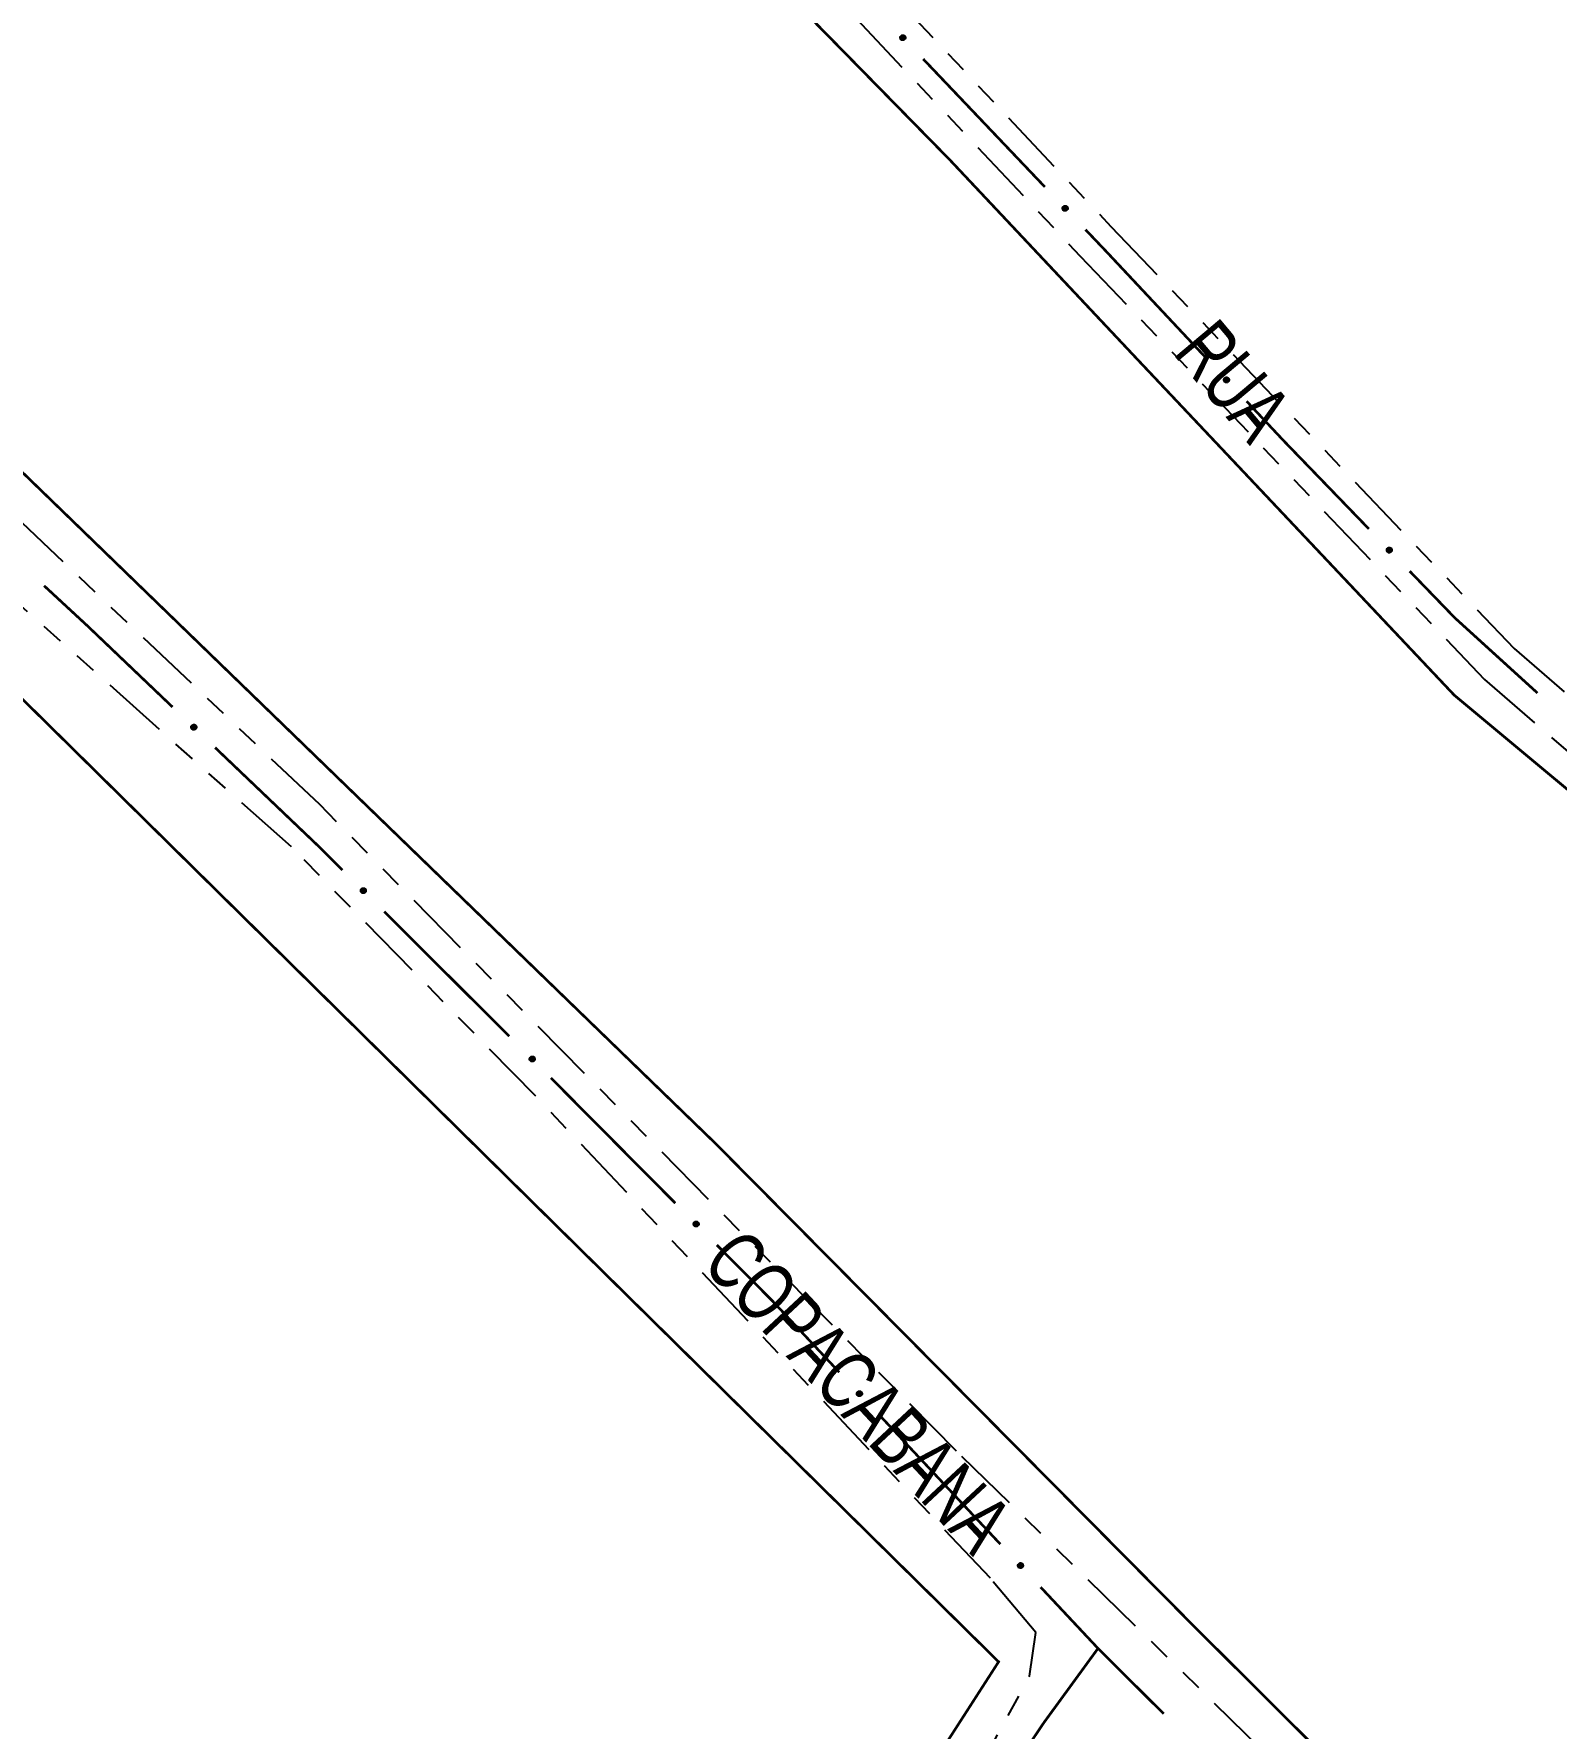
# Model space of a CAD drawing. Extents: x 205807 to 207855, y 4874692 to 4876446.
# Drawn here: x 207187.9 to 207291.3, y 4874827.5 to 4874942.5 of the extents above; entities that cross this region are included whole.
import ezdxf

# ---------------------------------------------------------------- set-up
doc = ezdxf.new("R2010")
doc.units = 0
doc.header["$LTSCALE"] = 1.5
doc.header["$MEASUREMENT"] = 0
doc.linetypes.add('TRACO_12', pattern=[2.5, 2, -0.5])
doc.linetypes.add('TRACO_25', pattern=[8, 3, -1, 1, -1, 1, -1])
for name, color, linetype in [('RU-QUADRA', 210, 'CONTINUOUS'), ('SV-EIXO-RUA-N-PAV', 6, 'CONTINUOUS'), ('SV-RUA-NAO-PAV', 7, 'CONTINUOUS'), ('SV-TXT-RUA-N-PAV', 7, 'CONTINUOUS')]:
    doc.layers.add(name, color=color, linetype=linetype)
doc.styles.add('ARIAL', font='ARIAL.SHX')

msp = doc.modelspace()

# ---------------------------------------------------------------- linework, layer by layer
at = {"layer": 'RU-QUADRA', "linetype": 'Continuous', "const_width": 0.18, "flags": 128}
msp.add_lwpolyline([(207300.924199, 4874883.855586), (207284.387207, 4874897.629852), (207262.985734, 4874920.303293), (207250.140639, 4874933.962417), (207203.669947, 4874981.326132), (207160.828799, 4874938.201269), (207234.177166, 4874867.192618), (207266.741489, 4874834.343779), (207282.968626, 4874818.189314), (207268.782816, 4874813.366138), (207259.420181, 4874823.012489), (207239.536955, 4874797.614282), (207225.809987, 4874779.637021), (207256.299303, 4874739.599925), (207280.312691, 4874745.463825), (207317.86572, 4874755.771748), (207281.266329, 4874796.05945), (207297.721869, 4874802.301206)], dxfattribs=at)
at = {"layer": 'RU-QUADRA', "linetype": 'TRACO_12', "const_width": 0.18, "flags": 128}
msp.add_lwpolyline([(207154.037446, 4874931.857735), (207112.467403, 4874889.171908), (207132.6596, 4874867.607603), (207217.083033, 4874783.570352), (207237.086197, 4874806.577697), (207253.431242, 4874831.966586), (207175.179117, 4874909.117821)], close=True, dxfattribs=at)
at = {"layer": 'SV-EIXO-RUA-N-PAV'}
for points in [[(207246.943291, 4874942.112424), (207246.894385, 4874942.11295), (207246.85246, 4874942.123401), (207246.820002, 4874942.142183), (207246.795648, 4874942.166259), (207246.773506, 4874942.193696), (207246.757285, 4874942.226283), (207246.747294, 4874942.26644), (207246.747476, 4874942.315502), (207246.761006, 4874942.357746), (207246.777716, 4874942.390553), (207246.801359, 4874942.417394), (207246.828373, 4874942.438457), (207246.86278, 4874942.454187), (207246.903574, 4874942.463915), (207246.952904, 4874942.462538), (207246.993935, 4874942.452009), (207247.024853, 4874942.433018), (207247.051687, 4874942.409079), (207247.073956, 4874942.380797), (207247.089694, 4874942.348717), (207247.099415, 4874942.307626), (207247.09741, 4874942.258956), (207247.087377, 4874942.217912), (207247.068825, 4874942.186735), (207247.044661, 4874942.160848), (207247.017412, 4874942.138305), (207246.985334, 4874942.120636), (207246.943291, 4874942.112424)], [(207257.971741, 4874930.520476), (207257.922836, 4874930.521001), (207257.880911, 4874930.531453), (207257.848453, 4874930.550234), (207257.824098, 4874930.57431), (207257.801956, 4874930.601747), (207257.785736, 4874930.634335), (207257.775744, 4874930.674491), (207257.775927, 4874930.723554), (207257.789456, 4874930.765798), (207257.806167, 4874930.798604), (207257.82981, 4874930.825445), (207257.856824, 4874930.846509), (207257.891231, 4874930.862238), (207257.932024, 4874930.871966), (207257.981354, 4874930.870589), (207258.022386, 4874930.86006), (207258.053304, 4874930.841069), (207258.080137, 4874930.81713), (207258.102407, 4874930.788848), (207258.118145, 4874930.756768), (207258.127866, 4874930.715678), (207258.125861, 4874930.667007), (207258.115827, 4874930.625963), (207258.097276, 4874930.594787), (207258.073112, 4874930.568899), (207258.045863, 4874930.546356), (207258.013784, 4874930.528687), (207257.971741, 4874930.520476)], [(207268.935144, 4874918.868205), (207268.886243, 4874918.86909), (207268.844396, 4874918.879849), (207268.812077, 4874918.898868), (207268.7879, 4874918.923122), (207268.76596, 4874918.950721), (207268.749979, 4874918.983427), (207268.740282, 4874919.023655), (207268.740825, 4874919.072715), (207268.754664, 4874919.114859), (207268.771616, 4874919.147542), (207268.795455, 4874919.174209), (207268.822623, 4874919.195073), (207268.857144, 4874919.21055), (207268.898008, 4874919.219978), (207268.947326, 4874919.218239), (207268.988279, 4874919.207409), (207269.019057, 4874919.188192), (207269.045715, 4874919.164056), (207269.067776, 4874919.135611), (207269.083278, 4874919.103416), (207269.092697, 4874919.062256), (207269.090335, 4874919.013601), (207269.08, 4874918.972632), (207269.06122, 4874918.941593), (207269.036867, 4874918.915883), (207269.009453, 4874918.893541), (207268.977246, 4874918.876108), (207268.935144, 4874918.868205)], [(207279.995449, 4874907.304901), (207279.94654, 4874907.305037), (207279.904534, 4874907.315155), (207279.871927, 4874907.333678), (207279.847382, 4874907.357559), (207279.825022, 4874907.384819), (207279.808543, 4874907.417276), (207279.798232, 4874907.457352), (207279.798024, 4874907.506414), (207279.811217, 4874907.548765), (207279.827666, 4874907.581703), (207279.851094, 4874907.608732), (207279.87794, 4874907.630009), (207279.912221, 4874907.646012), (207279.952935, 4874907.656065), (207280.002275, 4874907.65508), (207280.043389, 4874907.644878), (207280.074457, 4874907.626134), (207280.10148, 4874907.602409), (207280.123974, 4874907.574305), (207280.139967, 4874907.542351), (207280.150014, 4874907.501339), (207280.148397, 4874907.452654), (207280.13869, 4874907.411532), (207280.120387, 4874907.380209), (207280.096431, 4874907.35413), (207280.069362, 4874907.331371), (207280.037425, 4874907.313447), (207279.995449, 4874907.304901)], [(207198.720411, 4874895.624303), (207198.769284, 4874895.626164), (207198.811668, 4874895.617769), (207198.845004, 4874895.600593), (207198.870504, 4874895.577733), (207198.893958, 4874895.551409), (207198.911748, 4874895.519651), (207198.923687, 4874895.48003), (207198.925897, 4874895.431017), (207198.914444, 4874895.388163), (207198.899353, 4874895.354581), (207198.877048, 4874895.326618), (207198.851093, 4874895.304263), (207198.817494, 4874895.286874), (207198.777224, 4874895.275167), (207198.727886, 4874895.274137), (207198.686389, 4874895.282652), (207198.654582, 4874895.300112), (207198.626613, 4874895.322715), (207198.60299, 4874895.349877), (207198.585706, 4874895.381151), (207198.573993, 4874895.421719), (207198.573621, 4874895.470429), (207198.581641, 4874895.511913), (207198.598651, 4874895.543958), (207198.621523, 4874895.570993), (207198.64764, 4874895.594838), (207198.678819, 4874895.61405), (207198.720411, 4874895.624303)], [(207210.241229, 4874884.519121), (207210.290132, 4874884.519903), (207210.332321, 4874884.510576), (207210.365269, 4874884.492669), (207210.390259, 4874884.469253), (207210.413127, 4874884.442418), (207210.430213, 4874884.410276), (207210.441274, 4874884.370401), (207210.442404, 4874884.321351), (207210.430009, 4874884.27876), (207210.414181, 4874884.245519), (207210.391264, 4874884.218055), (207210.364823, 4874884.196277), (207210.330849, 4874884.179633), (207210.29033, 4874884.168818), (207210.240981, 4874884.168876), (207210.199683, 4874884.178303), (207210.168268, 4874884.196461), (207210.140804, 4874884.219674), (207210.117786, 4874884.247351), (207210.101196, 4874884.278999), (207210.09038, 4874884.319814), (207210.091083, 4874884.368521), (207210.100015, 4874884.409818), (207210.117727, 4874884.44148), (207210.14119, 4874884.468004), (207210.167826, 4874884.491267), (207210.199421, 4874884.509788), (207210.241229, 4874884.519121)], [(207221.720037, 4874873.083383), (207221.768943, 4874873.083918), (207221.811084, 4874873.074378), (207221.843942, 4874873.056305), (207221.868813, 4874873.032763), (207221.891545, 4874873.005813), (207221.908469, 4874872.973585), (207221.919329, 4874872.933655), (207221.92021, 4874872.8846), (207221.9076, 4874872.842072), (207221.891605, 4874872.808911), (207221.86855, 4874872.781563), (207221.841999, 4874872.759919), (207221.807941, 4874872.743447), (207221.767368, 4874872.732836), (207221.71802, 4874872.733143), (207221.67677, 4874872.742779), (207221.645447, 4874872.761095), (207221.618101, 4874872.784447), (207221.595223, 4874872.812239), (207221.578793, 4874872.843971), (207221.568183, 4874872.884841), (207221.569132, 4874872.933543), (207221.578273, 4874872.974795), (207221.596144, 4874873.006367), (207221.619741, 4874873.032772), (207221.646494, 4874873.0559), (207221.678182, 4874873.074261), (207221.720037, 4874873.083383)], [(207232.85458, 4874861.877004), (207232.903485, 4874861.87754), (207232.945627, 4874861.868), (207232.978484, 4874861.849926), (207233.003356, 4874861.826385), (207233.026087, 4874861.799434), (207233.043011, 4874861.767206), (207233.053871, 4874861.727276), (207233.054753, 4874861.678221), (207233.042143, 4874861.635694), (207233.026147, 4874861.602532), (207233.003092, 4874861.575184), (207232.976541, 4874861.55354), (207232.942484, 4874861.537068), (207232.901911, 4874861.526457), (207232.852563, 4874861.526765), (207232.811312, 4874861.536401), (207232.77999, 4874861.554717), (207232.752643, 4874861.578069), (207232.729765, 4874861.605861), (207232.713335, 4874861.637592), (207232.702726, 4874861.678462), (207232.703674, 4874861.727165), (207232.712815, 4874861.768416), (207232.730687, 4874861.799988), (207232.754283, 4874861.826393), (207232.781037, 4874861.849522), (207232.812725, 4874861.867883), (207232.85458, 4874861.877004)], [(207243.957099, 4874850.353875), (207244.006, 4874850.352983), (207244.047845, 4874850.342218), (207244.080161, 4874850.323193), (207244.104335, 4874850.298936), (207244.126271, 4874850.271334), (207244.142247, 4874850.238626), (207244.151937, 4874850.198396), (207244.151387, 4874850.149336), (207244.137542, 4874850.107195), (207244.120586, 4874850.074514), (207244.096743, 4874850.04785), (207244.069572, 4874850.02699), (207244.035048, 4874850.011519), (207243.994182, 4874850.002096), (207243.944864, 4874850.003843), (207243.903913, 4874850.014679), (207243.873138, 4874850.033901), (207243.846484, 4874850.058041), (207243.824427, 4874850.086489), (207243.80893, 4874850.118686), (207243.799517, 4874850.159848), (207243.801886, 4874850.208502), (207243.812227, 4874850.24947), (207243.831012, 4874850.280506), (207243.855369, 4874850.306212), (207243.882786, 4874850.32855), (207243.914996, 4874850.345978), (207243.957099, 4874850.353875)], [(207254.898416, 4874838.679647), (207254.947316, 4874838.678756), (207254.989161, 4874838.66799), (207255.021478, 4874838.648966), (207255.045651, 4874838.624708), (207255.067587, 4874838.597106), (207255.083563, 4874838.564398), (207255.093254, 4874838.524168), (207255.092704, 4874838.475108), (207255.078858, 4874838.432967), (207255.061902, 4874838.400286), (207255.038059, 4874838.373623), (207255.010888, 4874838.352763), (207254.976364, 4874838.337291), (207254.935499, 4874838.327869), (207254.886181, 4874838.329616), (207254.845229, 4874838.340451), (207254.814454, 4874838.359673), (207254.787801, 4874838.383813), (207254.765744, 4874838.412261), (207254.750246, 4874838.444458), (207254.740834, 4874838.48562), (207254.743203, 4874838.534274), (207254.753544, 4874838.575242), (207254.772328, 4874838.606279), (207254.796685, 4874838.631984), (207254.824102, 4874838.654322), (207254.856313, 4874838.671751), (207254.898416, 4874838.679647)]]:
    msp.add_lwpolyline(points, close=True, dxfattribs=at)
for points in [[(207247.017412, 4874942.138305), (207246.761006, 4874942.357746)], [(207247.027633, 4874942.151565), (207246.771498, 4874942.369316)], [(207247.044661, 4874942.160848), (207246.777716, 4874942.390553)], [(207247.055265, 4874942.175971), (207246.792643, 4874942.404501)], [(207247.068825, 4874942.186735), (207246.801359, 4874942.417394)], [(207247.076266, 4874942.205368), (207246.81731, 4874942.426085)], [(207247.087377, 4874942.217912), (207246.828373, 4874942.438457)], [(207247.091623, 4874942.240697), (207246.849597, 4874942.443619)], [(207247.09741, 4874942.258956), (207246.86278, 4874942.454187)], [(207247.094658, 4874942.285018), (207246.885646, 4874942.457198)], [(207247.099415, 4874942.307626), (207246.903574, 4874942.463915)], [(207247.089035, 4874942.330521), (207246.933922, 4874942.457926)], [(207247.089694, 4874942.348717), (207246.952904, 4874942.462538)], [(207247.078373, 4874942.367463), (207246.978196, 4874942.452962)], [(207247.073956, 4874942.380797), (207246.993935, 4874942.452009)], [(207246.943291, 4874942.112424), (207246.747294, 4874942.26644)], [(207246.985334, 4874942.120636), (207246.747476, 4874942.315502)], [(207246.965035, 4874942.118379), (207246.751177, 4874942.289714)], [(207246.998215, 4874942.132995), (207246.757081, 4874942.332999)], [(207246.894385, 4874942.11295), (207246.757285, 4874942.226283)], [(207246.916663, 4874942.113793), (207246.757692, 4874942.241294)], [(207246.87046, 4874942.118805), (207246.772212, 4874942.204256)], [(207246.85246, 4874942.123401), (207246.773506, 4874942.193696)], [(207258.104716, 4874930.613419), (207257.84576, 4874930.834136)], [(207258.115827, 4874930.625963), (207257.856824, 4874930.846509)], [(207258.120074, 4874930.648748), (207257.878047, 4874930.85167)], [(207258.125861, 4874930.667007), (207257.891231, 4874930.862238)], [(207258.123108, 4874930.69307), (207257.914097, 4874930.865249)], [(207258.127866, 4874930.715678), (207257.932024, 4874930.871966)], [(207258.117486, 4874930.738572), (207257.962373, 4874930.865977)], [(207258.118145, 4874930.756768), (207257.981354, 4874930.870589)], [(207258.106824, 4874930.775514), (207258.006647, 4874930.861014)], [(207258.102407, 4874930.788848), (207258.022386, 4874930.86006)], [(207257.971741, 4874930.520476), (207257.775744, 4874930.674491)], [(207258.013784, 4874930.528687), (207257.775927, 4874930.723554)], [(207257.993486, 4874930.52643), (207257.779628, 4874930.697766)], [(207258.026666, 4874930.541046), (207257.785532, 4874930.741051)], [(207257.922836, 4874930.521001), (207257.785736, 4874930.634335)], [(207257.945114, 4874930.521844), (207257.786143, 4874930.649345)], [(207258.045863, 4874930.546356), (207257.789456, 4874930.765798)], [(207258.056083, 4874930.559617), (207257.799949, 4874930.777368)], [(207257.898911, 4874930.526856), (207257.800663, 4874930.612307)], [(207257.880911, 4874930.531453), (207257.801956, 4874930.601747)], [(207258.073112, 4874930.568899), (207257.806167, 4874930.798604)], [(207258.083716, 4874930.584022), (207257.821094, 4874930.812552)], [(207258.097276, 4874930.594787), (207257.82981, 4874930.825445)], [(207268.935144, 4874918.868205), (207268.740282, 4874919.023655)], [(207268.977246, 4874918.876108), (207268.740825, 4874919.072715)], [(207268.956932, 4874918.874), (207268.744337, 4874919.046901)], [(207268.886243, 4874918.86909), (207268.749979, 4874918.983427)], [(207268.908527, 4874918.869769), (207268.750496, 4874918.998434)], [(207268.990218, 4874918.888372), (207268.750558, 4874919.090142)], [(207269.009453, 4874918.893541), (207268.754664, 4874919.114859)], [(207268.862362, 4874918.87512), (207268.764744, 4874918.96129)], [(207269.019771, 4874918.906726), (207268.765241, 4874919.126352)], [(207268.844396, 4874918.879849), (207268.76596, 4874918.950721)], [(207269.036867, 4874918.915883), (207268.771616, 4874919.147542)], [(207269.047582, 4874918.930929), (207268.786644, 4874919.16138)], [(207269.06122, 4874918.941593), (207268.795455, 4874919.174209)], [(207269.068797, 4874918.96017), (207268.811469, 4874919.182782)], [(207269.08, 4874918.972632), (207268.822623, 4874919.195073)], [(207269.084414, 4874918.995385), (207268.843884, 4874919.200079)], [(207269.090335, 4874919.013601), (207268.857144, 4874919.21055)], [(207269.087774, 4874919.039684), (207268.880032, 4874919.213393)], [(207269.092697, 4874919.062256), (207268.898008, 4874919.219978)], [(207269.082485, 4874919.085226), (207268.928312, 4874919.213766)], [(207269.083278, 4874919.103416), (207268.947326, 4874919.218239)], [(207269.072095, 4874919.122245), (207268.972548, 4874919.208478)], [(207269.067776, 4874919.135611), (207268.988279, 4874919.207409)], [(207280.037425, 4874907.313447), (207279.798024, 4874907.506414)], [(207279.995449, 4874907.304901), (207279.798232, 4874907.457352)], [(207280.017145, 4874907.311029), (207279.80193, 4874907.480657)], [(207280.050207, 4874907.325908), (207279.807489, 4874907.523987)], [(207279.94654, 4874907.305037), (207279.808543, 4874907.417276)], [(207279.968811, 4874907.306058), (207279.80883, 4874907.432289)], [(207280.069362, 4874907.331371), (207279.811217, 4874907.548765)], [(207280.079476, 4874907.344712), (207279.821617, 4874907.560418)], [(207279.92257, 4874907.310702), (207279.823644, 4874907.395368)], [(207279.904534, 4874907.315155), (207279.825022, 4874907.384819)], [(207280.096431, 4874907.35413), (207279.827666, 4874907.581703)], [(207280.106914, 4874907.369337), (207279.842481, 4874907.595769)], [(207280.120387, 4874907.380209), (207279.851094, 4874907.608732)], [(207280.12768, 4874907.3989), (207279.866975, 4874907.617549)], [(207280.13869, 4874907.411532), (207279.87794, 4874907.630009)], [(207280.142756, 4874907.43435), (207279.899122, 4874907.635339)], [(207280.148397, 4874907.452654), (207279.912221, 4874907.646012)], [(207280.145437, 4874907.478694), (207279.935062, 4874907.649205)], [(207280.150014, 4874907.501339), (207279.952935, 4874907.656065)], [(207280.139453, 4874907.524151), (207279.983331, 4874907.650317)], [(207280.139967, 4874907.542351), (207280.002275, 4874907.65508)], [(207280.128497, 4874907.561007), (207280.027643, 4874907.645706)], [(207280.123974, 4874907.574305), (207280.043389, 4874907.644878)], [(207198.573621, 4874895.470429), (207198.817494, 4874895.286874)], [(207198.573993, 4874895.421719), (207198.777224, 4874895.275167)], [(207198.577642, 4874895.444532), (207198.794803, 4874895.282751)], [(207198.578511, 4874895.488949), (207198.830147, 4874895.298072)], [(207198.581641, 4874895.511913), (207198.851093, 4874895.304263)], [(207198.585477, 4874895.399357), (207198.746619, 4874895.279669)], [(207198.585706, 4874895.381151), (207198.727886, 4874895.274137)], [(207198.592127, 4874895.524984), (207198.86154, 4874895.31716)], [(207198.597928, 4874895.362979), (207198.702156, 4874895.282468)], [(207198.598651, 4874895.543958), (207198.877048, 4874895.326618)], [(207198.60299, 4874895.349877), (207198.686389, 4874895.282652)], [(207198.611669, 4874895.55537), (207198.885125, 4874895.339922)], [(207198.621523, 4874895.570993), (207198.899353, 4874895.354581)], [(207198.638079, 4874895.581095), (207198.904529, 4874895.376095)], [(207198.64764, 4874895.594838), (207198.914444, 4874895.388163)], [(207198.666555, 4874895.601078), (207198.917157, 4874895.413072)], [(207198.678819, 4874895.61405), (207198.925897, 4874895.431017)], [(207198.698983, 4874895.617295), (207198.920943, 4874895.456594)], [(207198.720411, 4874895.624303), (207198.923687, 4874895.48003)], [(207198.747074, 4874895.624235), (207198.912074, 4874895.504639)], [(207198.769284, 4874895.626164), (207198.911748, 4874895.519651)], [(207198.793466, 4874895.621482), (207198.895765, 4874895.540924)], [(207198.811668, 4874895.617769), (207198.893958, 4874895.551409)], [(207210.09038, 4874884.319814), (207210.29033, 4874884.168818)], [(207210.091083, 4874884.368521), (207210.330849, 4874884.179633)], [(207210.094531, 4874884.342541), (207210.308072, 4874884.176011)], [(207210.096379, 4874884.386928), (207210.343745, 4874884.19055)], [(207210.100015, 4874884.409818), (207210.364823, 4874884.196277)], [(207210.101196, 4874884.278999), (207210.240981, 4874884.168876)], [(207210.101368, 4874884.297205), (207210.259832, 4874884.173993)], [(207210.110787, 4874884.422655), (207210.375552, 4874884.208941)], [(207210.113014, 4874884.260562), (207210.215442, 4874884.177771)], [(207210.117727, 4874884.44148), (207210.391264, 4874884.218055)], [(207210.117786, 4874884.247351), (207210.199683, 4874884.178303)], [(207210.130994, 4874884.452603), (207210.399633, 4874884.231177)], [(207210.14119, 4874884.468004), (207210.414181, 4874884.245519)], [(207210.157964, 4874884.477739), (207210.419829, 4874884.266914)], [(207210.167826, 4874884.491267), (207210.430009, 4874884.27876)], [(207210.186875, 4874884.497089), (207210.43327, 4874884.303603)], [(207210.199421, 4874884.509788), (207210.442404, 4874884.321351)], [(207210.219652, 4874884.512587), (207210.438015, 4874884.347031)], [(207210.241229, 4874884.519121), (207210.441274, 4874884.370401)], [(207210.267884, 4874884.518465), (207210.430207, 4874884.39526)], [(207210.290132, 4874884.519903), (207210.430213, 4874884.410276)], [(207210.314204, 4874884.51469), (207210.414702, 4874884.431896)], [(207210.332321, 4874884.510576), (207210.413127, 4874884.442418)], [(207221.568183, 4874872.884841), (207221.767368, 4874872.732836)], [(207221.569132, 4874872.933543), (207221.807941, 4874872.743447)], [(207221.572449, 4874872.907546), (207221.785146, 4874872.73994)], [(207221.574522, 4874872.951924), (207221.820892, 4874872.754298)], [(207221.578273, 4874872.974795), (207221.841999, 4874872.759919)], [(207221.578793, 4874872.843971), (207221.71802, 4874872.733143)], [(207221.579057, 4874872.862176), (207221.736897, 4874872.738166)], [(207221.589109, 4874872.987577), (207221.852792, 4874872.772528)], [(207221.590518, 4874872.825474), (207221.692526, 4874872.742168)], [(207221.595223, 4874872.812239), (207221.67677, 4874872.742779)], [(207221.596144, 4874873.006367), (207221.86855, 4874872.781563)], [(207221.609467, 4874873.017422), (207221.876984, 4874872.794642)], [(207221.619741, 4874873.032772), (207221.891605, 4874872.808911)], [(207221.636564, 4874873.042422), (207221.897361, 4874872.830277)], [(207221.646494, 4874873.0559), (207221.9076, 4874872.842072)], [(207221.665572, 4874873.061626), (207221.910987, 4874872.866898)], [(207221.678182, 4874873.074261), (207221.92021, 4874872.8846)], [(207221.698427, 4874873.076958), (207221.915951, 4874872.910301)], [(207221.720037, 4874873.083383), (207221.919329, 4874872.933655)], [(207221.746688, 4874873.082592), (207221.908387, 4874872.958569)], [(207221.768943, 4874873.083918), (207221.908469, 4874872.973585)], [(207221.792989, 4874873.078584), (207221.893067, 4874872.995283)], [(207221.811084, 4874873.074378), (207221.891545, 4874873.005813)], [(207232.730687, 4874861.799988), (207233.003092, 4874861.575184)], [(207232.74401, 4874861.811044), (207233.011527, 4874861.588264)], [(207232.754283, 4874861.826393), (207233.026147, 4874861.602532)], [(207232.771106, 4874861.836043), (207233.031904, 4874861.623898)], [(207232.781037, 4874861.849522), (207233.042143, 4874861.635694)], [(207232.800114, 4874861.855247), (207233.045529, 4874861.66052)], [(207232.812725, 4874861.867883), (207233.054753, 4874861.678221)], [(207232.832969, 4874861.870579), (207233.050493, 4874861.703923)], [(207232.85458, 4874861.877004), (207233.053871, 4874861.727276)], [(207232.881231, 4874861.876213), (207233.04293, 4874861.75219)], [(207232.903485, 4874861.87754), (207233.043011, 4874861.767206)], [(207232.927531, 4874861.872205), (207233.02761, 4874861.788905)], [(207232.945627, 4874861.868), (207233.026087, 4874861.799434)], [(207232.702726, 4874861.678462), (207232.901911, 4874861.526457)], [(207232.703674, 4874861.727165), (207232.942484, 4874861.537068)], [(207232.706992, 4874861.701168), (207232.919688, 4874861.533562)], [(207232.709064, 4874861.745545), (207232.955435, 4874861.54792)], [(207232.712815, 4874861.768416), (207232.976541, 4874861.55354)], [(207232.713335, 4874861.637592), (207232.852563, 4874861.526765)], [(207232.7136, 4874861.655798), (207232.871439, 4874861.531787)], [(207232.723652, 4874861.781198), (207232.987334, 4874861.56615)], [(207232.72506, 4874861.619096), (207232.827068, 4874861.535789)], [(207232.729765, 4874861.605861), (207232.811312, 4874861.536401)], [(207243.831012, 4874850.280506), (207244.096743, 4874850.04785)], [(207243.844652, 4874850.291168), (207244.105555, 4874850.060678)], [(207243.855369, 4874850.306212), (207244.120586, 4874850.074514)], [(207243.872467, 4874850.315367), (207244.126963, 4874850.095703)], [(207243.882786, 4874850.32855), (207244.137542, 4874850.107195)], [(207243.902022, 4874850.333716), (207244.141652, 4874850.131911)], [(207243.914996, 4874850.345978), (207244.151387, 4874850.149336)], [(207243.93531, 4874850.348083), (207244.14788, 4874850.175151)], [(207243.957099, 4874850.353875), (207244.151937, 4874850.198396)], [(207243.983716, 4874850.352307), (207244.141727, 4874850.223619)], [(207244.006, 4874850.352983), (207244.142247, 4874850.238626)], [(207244.02988, 4874850.346949), (207244.127485, 4874850.260764)], [(207244.047845, 4874850.342218), (207244.126271, 4874850.271334)], [(207243.799517, 4874850.159848), (207243.994182, 4874850.002096)], [(207243.801886, 4874850.208502), (207244.035048, 4874850.011519)], [(207243.804444, 4874850.182419), (207244.01216, 4874850.008679)], [(207243.80781, 4874850.226717), (207244.04831, 4874850.021988)], [(207243.80893, 4874850.118686), (207243.944864, 4874850.003843)], [(207243.809725, 4874850.136876), (207243.963879, 4874850.008313)], [(207243.812227, 4874850.24947), (207244.069572, 4874850.02699)], [(207243.82011, 4874850.099855), (207243.919644, 4874850.013608)], [(207243.823432, 4874850.26193), (207244.080727, 4874850.039279)], [(207243.824427, 4874850.086489), (207243.903913, 4874850.014679)], [(207254.740834, 4874838.48562), (207254.935499, 4874838.327869)], [(207254.743203, 4874838.534274), (207254.976364, 4874838.337291)], [(207254.74576, 4874838.508192), (207254.953476, 4874838.334451)], [(207254.749127, 4874838.55249), (207254.989626, 4874838.34776)], [(207254.750246, 4874838.444458), (207254.886181, 4874838.329616)], [(207254.751042, 4874838.462648), (207254.905196, 4874838.334085)], [(207254.753544, 4874838.575242), (207255.010888, 4874838.352763)], [(207254.761427, 4874838.425628), (207254.860961, 4874838.33938)], [(207254.764748, 4874838.587702), (207255.022044, 4874838.365052)], [(207254.765744, 4874838.412261), (207254.845229, 4874838.340451)], [(207254.772328, 4874838.606279), (207255.038059, 4874838.373623)], [(207254.785969, 4874838.616941), (207255.046872, 4874838.386451)], [(207254.796685, 4874838.631984), (207255.061902, 4874838.400286)], [(207254.813783, 4874838.641139), (207255.068279, 4874838.421475)], [(207254.824102, 4874838.654322), (207255.078858, 4874838.432967)], [(207254.843339, 4874838.659489), (207255.082968, 4874838.457683)], [(207254.856313, 4874838.671751), (207255.092704, 4874838.475108)], [(207254.876627, 4874838.673856), (207255.089196, 4874838.500923)], [(207254.898416, 4874838.679647), (207255.093254, 4874838.524168)], [(207254.925032, 4874838.678079), (207255.083044, 4874838.549391)], [(207254.947316, 4874838.678756), (207255.083563, 4874838.564398)], [(207254.971196, 4874838.672722), (207255.068802, 4874838.586537)], [(207254.989161, 4874838.66799), (207255.067587, 4874838.597106)]]:
    msp.add_lwpolyline(points, dxfattribs=at)
at = {"layer": 'SV-EIXO-RUA-N-PAV', "const_width": 0.18}
for points in [[(207256.573902, 4874932.149441), (207248.302564, 4874940.843403)], [(207260.750629, 4874927.759305), (207259.331015, 4874929.251454)], [(207261.39383, 4874927.073224), (207260.750629, 4874927.759305)], [(207267.5493, 4874920.507389), (207261.39383, 4874927.073224)], [(207272.793476, 4874914.913601), (207270.285065, 4874917.58924)], [(207273.024513, 4874914.674598), (207272.793476, 4874914.913601)], [(207278.58469, 4874908.922691), (207273.024513, 4874914.674598)], [(207284.434896, 4874902.870754), (207281.364778, 4874906.046738)], [(207188.574714, 4874905.06246), (207190.776825, 4874903.025132)], [(207190.776825, 4874903.025132), (207191.485808, 4874902.369203)], [(207191.485808, 4874902.369203), (207197.300862, 4874896.825518)], [(207284.866063, 4874902.478784), (207284.434896, 4874902.870754)], [(207289.733749, 4874898.053615), (207284.866063, 4874902.478784)], [(207290.045392, 4874897.769798), (207289.733749, 4874898.053615)], [(207200.196036, 4874894.065452), (207206.710178, 4874887.855303)], [(207206.710178, 4874887.855303), (207207.327384, 4874887.2669)], [(207207.327384, 4874887.2669), (207208.848511, 4874885.751345)], [(207211.682123, 4874882.928112), (207220.18296, 4874874.458415)], [(207223.010149, 4874871.628767), (207231.468102, 4874863.116246)], [(207234.28742, 4874860.278739), (207237.811568, 4874856.731855)], [(207237.811568, 4874856.731855), (207238.112848, 4874856.428631)], [(207238.112848, 4874856.428631), (207242.607369, 4874851.633042)], [(207245.342698, 4874848.714485), (207253.548686, 4874839.958814)], [(207256.284015, 4874837.040257), (207259.703176, 4874833.392061)], [(207259.703176, 4874833.392061), (207260.185445, 4874832.877487)], [(207260.185445, 4874832.877487), (207256.650412, 4874828.029442)], [(207260.185445, 4874832.877487), (207264.647274, 4874828.437213)], [(207256.489077, 4874827.808183), (207253.297757, 4874823.053767)], [(207256.650412, 4874828.029442), (207256.489077, 4874827.808183)]]:
    msp.add_lwpolyline(points, dxfattribs=at)
at = {"layer": 'SV-RUA-NAO-PAV', "linetype": 'TRACO_25'}
for points in [[(207206.021581, 4874986.796955, 9.303452), (207245.873095, 4874945.571251, 9.303452), (207261.081894, 4874929.446259, 9.303452), (207288.456906, 4874900.793746, 9.303452), (207308.513214, 4874883.393297, 9.303452), (207324.693288, 4874866.477765, 9.303452), (207347.625409, 4874843.711481, 9.303452), (207373.367313, 4874818.647625, 9.278428), (207409.938063, 4874784.476236, 9.328476), (207413.586672, 4874780.598643, 10.179285), (207417.540474, 4874778.19522, 10.454547)], [(207257.908034, 4874735.80161, 10.679761), (207252.613244, 4874739.497624, 10.254356), (207242.718392, 4874751.4041, 9.15331), (207222.853934, 4874775.517017, 8.327524), (207222.582261, 4874779.06591, 8.327524), (207224.837574, 4874782.911818, 7.977191), (207227.74305, 4874786.482099, 7.952167), (207244.023627, 4874806.380698, 8.152357), (207253.719639, 4874821.063844, 8.177382), (207256.875727, 4874825.083662, 9.103262), (207262.578526, 4874824.052604, 9.678809), (207269.749176, 4874814.798161, 9.929047), (207279.90876, 4874817.610515, 9.703833), (207250.567464, 4874846.282364, 9.378524), (207207.306912, 4874890.188927, 9.128285), (207157.495169, 4874937.326632, 9.278428), (207157.496455, 4874938.626112, 9.278428), (207198.639606, 4874979.688071, 9.028191), (207203.936515, 4874984.78139, 9.028191)], [(207203.936515, 4874984.78139, 9.303452), (207243.775649, 4874943.568494, 9.303452), (207258.978628, 4874927.449672, 9.303452), (207286.453893, 4874898.692228, 9.303452), (207306.510836, 4874881.291228, 9.303452), (207322.629658, 4874864.439732, 9.303452), (207345.586548, 4874841.92561, 9.303452), (207350.499772, 4874837.285343, 9.303452), (207371.868874, 4874816.131795, 9.403547), (207397.037223, 4874792.362724, 9.478619), (207409.384976, 4874781.727959, 9.628761), (207410.758423, 4874779.227398, 10.529618), (207410.080659, 4874776.203405, 10.454547)]]:
    msp.add_polyline3d(points, dxfattribs=at)
msp.add_polyline3d([(207221.411866, 4874784.515065, 8.027239), (207239.309764, 4874804.970333, 8.077286), (207251.21992, 4874823.040892, 8.252453), (207255.530659, 4874830.982835, 9.203357), (207255.953172, 4874833.94744, 9.403547), (207252.872372, 4874837.644399, 9.428571), (207221.997162, 4874870.380162, 8.978143), (207205.377781, 4874887.31726, 9.428571), (207182.382647, 4874907.810172, 9.328476), (207155.415121, 4874933.630465, 9.353499), (207153.038607, 4874933.70813, 9.353499), (207150.960859, 4874932.336034, 9.353499), (207109.842056, 4874890.599317, 9.603738), (207109.839905, 4874888.425187, 9.578713), (207110.786955, 4874884.800558, 9.578713), (207129.453083, 4874863.188003, 9.653786), (207147.07244, 4874845.55005, 9.378524), (207166.966193, 4874825.760376, 8.903071), (207194.584525, 4874800.314195, 8.377572), (207211.704388, 4874783.52647, 8.50269), (207214.17956, 4874782.024262, 8.50269), (207216.756307, 4874782.04633, 8.452643), (207218.10721, 4874782.044798, 8.402596)], close=True, dxfattribs=at)

# ---------------------------------------------------------------- texts
at = {"layer": 'SV-TXT-RUA-N-PAV', "style": 'ARIAL', "width": 0.7}
for s, rotation, p in [('RUA', 310, (207265.206355, 4874920.855608)), ('COPACABANA', 313, (207233.173394, 4874858.925156))]:
    msp.add_text(s, height=4, rotation=rotation, dxfattribs=at).set_placement(p)

doc.saveas('drawing.dxf')
